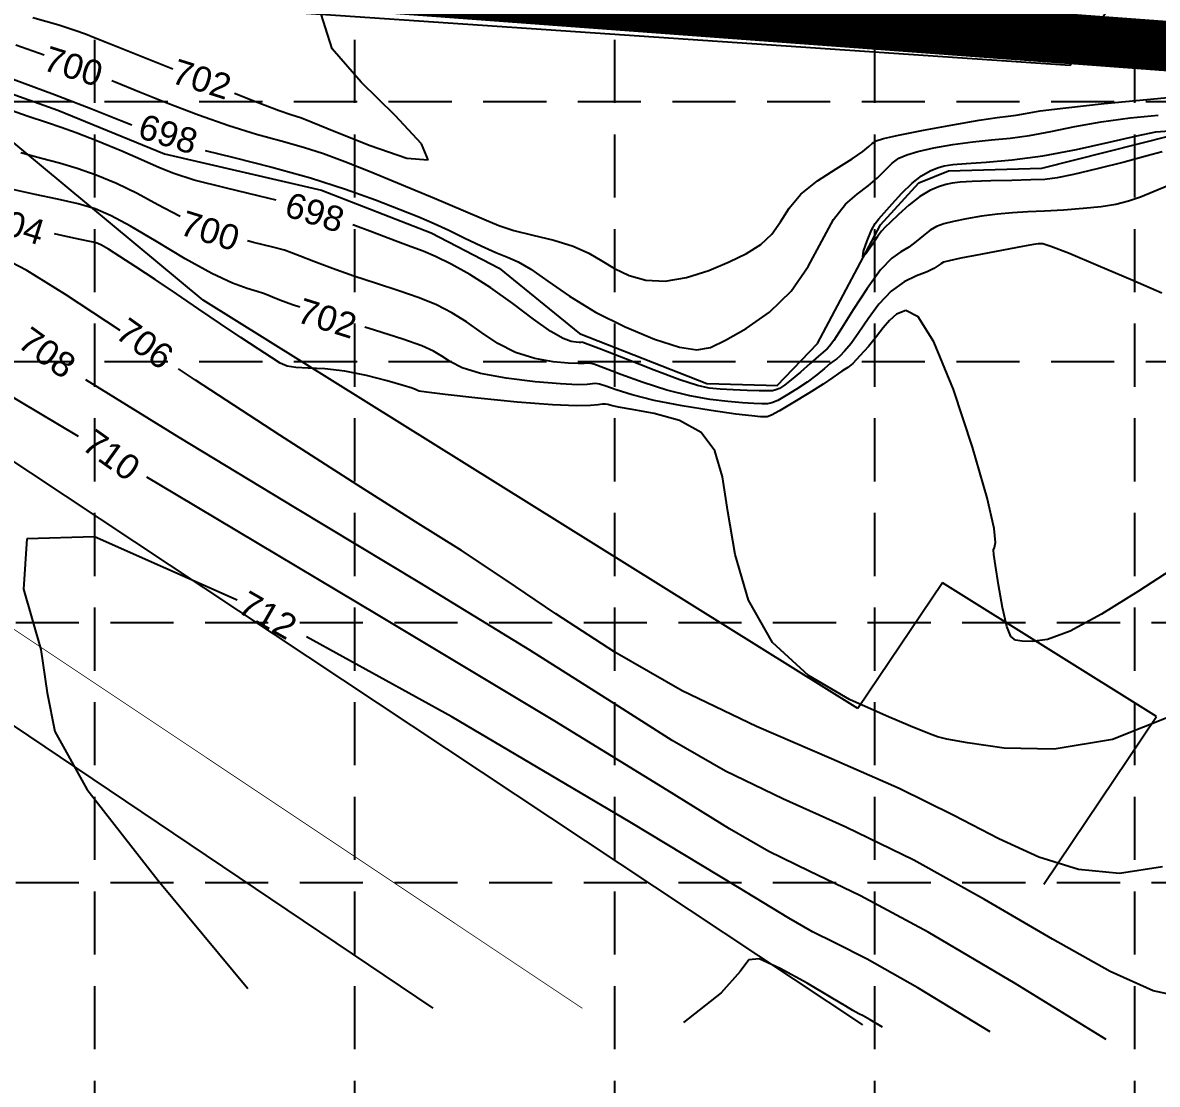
# Model space of a CAD drawing. Extents: x 3769 to 7071, y 3587 to 5652.
# Drawn here: x 5457.2 to 5682, y 3910 to 4120.3 of the extents above; entities that cross this region are included whole.
import ezdxf
from ezdxf.enums import TextEntityAlignment as Align

# ---------------------------------------------------------------- set-up
doc = ezdxf.new("R2010")
doc.units = 0
doc.header["$LTSCALE"] = 100
doc.header["$MEASUREMENT"] = 0
doc.linetypes.add('DASHED2', pattern=[0.375, 0.25, -0.125])
doc.linetypes.add('HIDDEN', pattern=[0.375, 0.25, -0.125])
for name, color, linetype in [('ADJACENT', 3, 'CONTINUOUS'), ('EC', 43, 'CONTINUOUS'), ('GRID', 254, 'HIDDEN'), ('HIGHWAY-RURAL', 6, 'CONTINUOUS'), ('Limits of disturbance', 1, 'CONTINUOUS'), ('P-PAVRD', 6, 'CONTINUOUS'), ('PC', 43, 'CONTINUOUS')]:
    doc.layers.add(name, color=color, linetype=linetype)
doc.styles.get("Standard").update_dxf_attribs({"font": 'ARIAL.TTF'})

msp = doc.modelspace()

# ---------------------------------------------------------------- linework, layer by layer
at = {"layer": 'ADJACENT', "color": 7}
for p, q in [((5781.3, 4284.41), (5664.69, 4111.87)), ((5492.94, 4065.4), (5416.52, 4128.8)), ((5664.69, 4111.87), (5416.52, 4128.8)), ((5622.63, 3984.47), (5492.94, 4065.4)), ((5639.39, 4009.35), (5622.63, 3984.47)), ((5681.81, 3982.88), (5639.39, 4009.35)), ((5659.46, 3949.7), (5681.81, 3982.88))]:
    msp.add_line(p, q, dxfattribs=at)
at = {"layer": 'EC'}
for p, q in [((5518.5, 4115.16, 702), (5515.87, 4123.5, 702)), ((5459.23, 4121.4, 702), (5464.35, 4119.9, 702)), ((5464.35, 4119.9, 702), (5467.55, 4118.87, 702)), ((5467.55, 4118.87, 702), (5469.65, 4118.11, 702)), ((5469.65, 4118.11, 702), (5471.54, 4117.38, 702)), ((5471.54, 4117.38, 702), (5474.36, 4116.25, 702)), ((5474.36, 4116.25, 702), (5479.31, 4114.27, 702)), ((5479.31, 4114.27, 702), (5486.94, 4111.21, 702)), ((5511.33, 4024.15, 708), (5488.17, 4038.17, 708)), ((5523.45, 4028.81, 706), (5508.15, 4038.65, 706)), ((5594.31, 4035.52, 704), (5591.62, 4039.17, 704)), ((5595.8, 4030.36, 704), (5594.31, 4035.52, 704)), ((5648.28, 4026.22, 702), (5645.37, 4036.26, 702)), ((5596.88, 4023.49, 704), (5595.8, 4030.36, 704)), ((5535.04, 4021.49, 706), (5523.45, 4028.81, 706)), ((5649.67, 4020.14, 702), (5648.28, 4026.22, 702)), ((5535.87, 4009.36, 708), (5511.33, 4024.15, 708)), ((5544.12, 4015.75, 706), (5535.04, 4021.49, 706)), ((5649.92, 4017.35, 702), (5649.67, 4020.14, 702)), ((5458, 4018.08, 712), (5457.32, 4008.14, 712)), ((5471.42, 4018.49, 712), (5458, 4018.08, 712)), ((5499.66, 4005.95, 712), (5471.42, 4018.49, 712)), ((5649.69, 4016.39, 702), (5649.92, 4017.35, 702)), ((5552.79, 4010.05, 706), (5544.12, 4015.75, 706)), ((5649.53, 4015.89, 702), (5649.69, 4016.39, 702)), ((5457.32, 4008.14, 712), (5460.79, 3996.15, 712)), ((5542.2, 3982.82, 712), (5513.41, 3998.68, 712)), ((5460.79, 3996.15, 712), (5462.06, 3987.59, 712)), ((5462.06, 3987.59, 712), (5463.56, 3979.89, 712)), ((5463.56, 3979.89, 712), (5469.9, 3968.47, 712)), ((5469.9, 3968.47, 712), (5484, 3950.37, 712))]:
    msp.add_line(p, q, dxfattribs=at)
at = {"layer": 'EC', "color": 5}
for p, q in [((5430.93, 4114.88, 697.06), (5464.16, 4103.02, 697.06)), ((5430.93, 4114.88, 697.06), (5464.16, 4103.02, 697.06)), ((5524.26, 4108.54, 702), (5518.5, 4115.16, 702)), ((5455.32, 4109.15, 698), (5463.47, 4106.13, 698)), ((5530.97, 4101.97, 702), (5524.26, 4108.54, 702)), ((5463.47, 4106.13, 698), (5470.66, 4103.36, 698)), ((5499.14, 4106.37, 702), (5503.32, 4104.73, 702)), ((5503.32, 4104.73, 702), (5507.98, 4102.97, 702)), ((5458.07, 4101.86, 698), (5451.71, 4104.07, 698)), ((5464.16, 4103.02, 697.06), (5485.27, 4094.36, 697.06)), ((5464.16, 4103.02, 697.06), (5485.27, 4094.36, 697.06)), ((5470.66, 4103.36, 698), (5476.63, 4100.98, 698)), ((5507.98, 4102.97, 702), (5510.3, 4102.17, 702)), ((5462.12, 4100.51, 698), (5458.07, 4101.86, 698)), ((5464.84, 4099.61, 698), (5462.12, 4100.51, 698)), ((5476.63, 4100.98, 698), (5478.83, 4100.08, 698)), ((5510.3, 4102.17, 702), (5511.4, 4101.84, 702)), ((5511.4, 4101.84, 702), (5512.4, 4101.5, 702)), ((5512.4, 4101.5, 702), (5514.51, 4100.67, 702)), ((5514.51, 4100.67, 702), (5518.9, 4098.87, 702)), ((5536.21, 4096.35, 702), (5530.97, 4101.97, 702)), ((5665.62, 4099.77, 698), (5670.86, 4100.73, 698)), ((5670.86, 4100.73, 698), (5676.56, 4101.51, 698)), ((5676.56, 4101.51, 698), (5682.12, 4102.04, 698)), ((5467.77, 4098.55, 698), (5464.84, 4099.61, 698)), ((5472.01, 4096.88, 698), (5467.77, 4098.55, 698)), ((5518.9, 4098.87, 702), (5526.02, 4096, 702)), ((5652.8, 4097.49, 698), (5656.65, 4098, 698)), ((5656.65, 4098, 698), (5660.9, 4098.8, 698)), ((5659.08, 4091.5, 697.06), (5684.74, 4098.01, 697.06)), ((5659.08, 4091.5, 697.06), (5684.74, 4098.01, 697.06)), ((5660.9, 4098.8, 698), (5665.62, 4099.77, 698)), ((5672.46, 4096.69, 696), (5677.89, 4097.94, 696)), ((5677.89, 4097.94, 696), (5681.67, 4098.7, 696)), ((5681.67, 4098.7, 696), (5684.37, 4098.94, 696)), ((5476.86, 4094.88, 698), (5472.01, 4096.88, 698)), ((5526.02, 4096, 702), (5533.32, 4093.51, 702)), ((5537.5, 4093.21, 702), (5536.21, 4096.35, 702)), ((5634.55, 4094.84, 698), (5637.71, 4095.53, 698)), ((5637.71, 4095.53, 698), (5641.47, 4096.2, 698)), ((5641.47, 4096.2, 698), (5645.39, 4096.75, 698)), ((5645.39, 4096.75, 698), (5649.13, 4097.13, 698)), ((5649.13, 4097.13, 698), (5652.8, 4097.49, 698)), ((5665.97, 4095.23, 696), (5672.46, 4096.69, 696)), ((5481.19, 4093.01, 698), (5476.86, 4094.88, 698)), ((5485.27, 4094.36, 697.06), (5516.37, 4087.17, 697.06)), ((5485.27, 4094.36, 697.06), (5516.37, 4087.17, 697.06)), ((5493.31, 4095.06, 698), (5499.04, 4093.61, 698)), ((5499.04, 4093.61, 698), (5506.54, 4091.71, 698)), ((5533.32, 4093.51, 702), (5537.5, 4093.21, 702)), ((5629.47, 4092.51, 698), (5630.76, 4093.48, 698)), ((5630.76, 4093.48, 698), (5632.32, 4094.2, 698)), ((5632.32, 4094.2, 698), (5634.55, 4094.84, 698)), ((5653.19, 4093.15, 696), (5659.29, 4093.95, 696)), ((5659.29, 4093.95, 696), (5665.97, 4095.23, 696)), ((5679.98, 4093.94, 696), (5675.39, 4092.72, 696)), ((5682.95, 4094.78, 696), (5679.98, 4093.94, 696)), ((5484.29, 4091.6, 698), (5481.19, 4093.01, 698)), ((5487.15, 4090.44, 698), (5484.29, 4091.6, 698)), ((5506.54, 4091.71, 698), (5514.21, 4089.59, 698)), ((5626.51, 4089.63, 698), (5628.09, 4091.19, 698)), ((5628.09, 4091.19, 698), (5629.47, 4092.51, 698)), ((5634.73, 4088.6, 697.06), (5640.6, 4090.97, 697.06)), ((5634.73, 4088.6, 697.06), (5640.6, 4090.97, 697.06)), ((5635.28, 4090.01, 696), (5636.95, 4090.97, 696)), ((5636.95, 4090.97, 696), (5638.41, 4091.59, 696)), ((5638.41, 4091.59, 696), (5639.76, 4092, 696)), ((5639.76, 4092, 696), (5641.47, 4092.27, 696)), ((5640.6, 4090.97, 697.06), (5659.08, 4091.5, 697.06)), ((5640.6, 4090.97, 697.06), (5659.08, 4091.5, 697.06)), ((5641.47, 4092.27, 696), (5644.09, 4092.48, 696)), ((5644.09, 4092.48, 696), (5648.04, 4092.72, 696)), ((5648.04, 4092.72, 696), (5653.19, 4093.15, 696)), ((5670.08, 4091.38, 696), (5665.37, 4090.25, 696)), ((5675.39, 4092.72, 696), (5670.08, 4091.38, 696)), ((5491.19, 4089.18, 698), (5487.15, 4090.44, 698)), ((5497.29, 4087.6, 698), (5491.19, 4089.18, 698)), ((5514.21, 4089.59, 698), (5521.15, 4087.37, 698)), ((5624.67, 4088.01, 698), (5626.51, 4089.63, 698)), ((5633.41, 4088.55, 696), (5635.28, 4090.01, 696)), ((5642.88, 4088.76, 696), (5641.34, 4088.56, 696)), ((5645.31, 4088.9, 696), (5642.88, 4088.76, 696)), ((5648.97, 4089.01, 696), (5645.31, 4088.9, 696)), ((5653.16, 4089.1, 696), (5648.97, 4089.01, 696)), ((5656.94, 4089.19, 696), (5653.16, 4089.1, 696)), ((5659.68, 4089.3, 696), (5656.94, 4089.19, 696)), ((5662.13, 4089.59, 696), (5659.68, 4089.3, 696)), ((5665.37, 4090.25, 696), (5662.13, 4089.59, 696)), ((5459.66, 4086.33, 702), (5455.51, 4087.25, 702)), ((5504.13, 4085.95, 698), (5497.29, 4087.6, 698)), ((5516.37, 4087.17, 697.06), (5538.11, 4078.72, 697.06)), ((5516.37, 4087.17, 697.06), (5538.11, 4078.72, 697.06)), ((5521.15, 4087.37, 698), (5527.1, 4085.23, 698)), ((5622.53, 4086.4, 698), (5624.67, 4088.01, 698)), ((5627.16, 4080.3, 697.06), (5634.73, 4088.6, 697.06)), ((5627.16, 4080.3, 697.06), (5634.73, 4088.6, 697.06)), ((5629.42, 4084.43, 696), (5631.38, 4086.56, 696)), ((5631.38, 4086.56, 696), (5633.41, 4088.55, 696)), ((5636.88, 4087.1, 696), (5634.9, 4085.91, 696)), ((5638.62, 4087.83, 696), (5636.88, 4087.1, 696)), ((5640.08, 4088.27, 696), (5638.62, 4087.83, 696)), ((5641.34, 4088.56, 696), (5640.08, 4088.27, 696)), ((5681.33, 4086.91, 698), (5678.67, 4085.81, 698)), ((5684.06, 4088, 698), (5681.33, 4086.91, 698)), ((5464.11, 4085.38, 702), (5459.66, 4086.33, 702)), ((5468.21, 4084.43, 702), (5464.11, 4085.38, 702)), ((5471.54, 4083.45, 702), (5468.21, 4084.43, 702)), ((5507.42, 4085.18, 698), (5504.13, 4085.95, 698)), ((5527.1, 4085.23, 698), (5531.94, 4083.35, 698)), ((5617.84, 4081.37, 698), (5620.21, 4084.37, 698)), ((5620.21, 4084.37, 698), (5622.53, 4086.4, 698)), ((5627.83, 4082.65, 696), (5629.42, 4084.43, 696)), ((5632.75, 4084.19, 696), (5630.7, 4082.32, 696)), ((5634.9, 4085.91, 696), (5632.75, 4084.19, 696)), ((5673.75, 4084.35, 698), (5670.85, 4083.89, 698)), ((5676.23, 4084.97, 698), (5673.75, 4084.35, 698)), ((5678.67, 4085.81, 698), (5676.23, 4084.97, 698)), ((5474.7, 4082.1, 702), (5471.54, 4083.45, 702)), ((5478.56, 4080.01, 702), (5474.7, 4082.1, 702)), ((5531.94, 4083.35, 698), (5535.65, 4081.86, 698)), ((5626.77, 4081.51, 696), (5627.83, 4082.65, 696)), ((5630.7, 4082.32, 696), (5629.07, 4080.76, 696)), ((5647.16, 4082.01, 698), (5644.15, 4081.49, 698)), ((5650.28, 4082.44, 698), (5647.16, 4082.01, 698)), ((5653.27, 4082.7, 698), (5650.28, 4082.44, 698)), ((5656.3, 4082.85, 698), (5653.27, 4082.7, 698)), ((5659.64, 4083, 698), (5656.3, 4082.85, 698)), ((5663.41, 4083.22, 698), (5659.64, 4083, 698)), ((5667.3, 4083.52, 698), (5663.41, 4083.22, 698)), ((5670.85, 4083.89, 698), (5667.3, 4083.52, 698)), ((5483.67, 4076.97, 702), (5478.56, 4080.01, 702)), ((5526.51, 4078.82, 698), (5522.62, 4080.32, 698)), ((5535.65, 4081.86, 698), (5538.69, 4080.58, 698)), ((5538.69, 4080.58, 698), (5541.6, 4079.24, 698)), ((5614.68, 4056.81, 697.06), (5627.16, 4080.3, 697.06)), ((5614.68, 4056.81, 697.06), (5627.16, 4080.3, 697.06)), ((5615.49, 4077.06, 698), (5617.84, 4081.37, 698)), ((5625.36, 4079.25, 696), (5626.05, 4080.58, 696)), ((5626.05, 4080.58, 696), (5626.77, 4081.51, 696)), ((5628.04, 4079.81, 696), (5627.34, 4079.07, 696)), ((5629.07, 4080.76, 696), (5628.04, 4079.81, 696)), ((5638.24, 4079.99, 698), (5636.97, 4079.25, 698)), ((5639.67, 4080.51, 698), (5638.24, 4079.99, 698)), ((5641.58, 4080.97, 698), (5639.67, 4080.51, 698)), ((5644.15, 4081.49, 698), (5641.58, 4080.97, 698)), ((5465.21, 4078.13, 704), (5463.51, 4078.51, 704)), ((5468.57, 4077.4, 704), (5465.21, 4078.13, 704)), ((5530.98, 4077.13, 698), (5526.51, 4078.82, 698)), ((5538.11, 4078.72, 697.06), (5551.6, 4071.74, 697.06)), ((5538.11, 4078.72, 697.06), (5551.6, 4071.74, 697.06)), ((5541.6, 4079.24, 698), (5544.79, 4077.69, 698)), ((5544.79, 4077.69, 698), (5548.02, 4076.11, 698)), ((5624.51, 4077.16, 696), (5625.36, 4079.25, 696)), ((5626.55, 4077.99, 696), (5625.42, 4076.26, 696)), ((5627.34, 4079.07, 696), (5626.55, 4077.99, 696)), ((5635.64, 4078.2, 698), (5634.2, 4077, 698)), ((5636.97, 4079.25, 698), (5635.64, 4078.2, 698)), ((5470.48, 4077.01, 704), (5468.57, 4077.4, 704)), ((5471.47, 4076.8, 704), (5470.48, 4077.01, 704)), ((5472.09, 4076.63, 704), (5471.47, 4076.8, 704)), ((5472.82, 4076.27, 704), (5472.09, 4076.63, 704)), ((5474.16, 4075.46, 704), (5472.82, 4076.27, 704)), ((5476.46, 4074.01, 704), (5474.16, 4075.46, 704)), ((5489.35, 4073.58, 702), (5483.67, 4076.97, 702)), ((5534.17, 4075.96, 698), (5530.98, 4077.13, 698)), ((5536.56, 4075.06, 698), (5534.17, 4075.96, 698)), ((5548.02, 4076.11, 698), (5550.9, 4074.8, 698)), ((5612.83, 4072.04, 698), (5615.49, 4077.06, 698)), ((5623.79, 4075.06, 696), (5624.51, 4077.16, 696)), ((5625.42, 4076.26, 696), (5624.29, 4074.6, 696)), ((5632.71, 4075.89, 698), (5631.14, 4074.95, 698)), ((5634.2, 4077, 698), (5632.71, 4075.89, 698)), ((5458.04, 4071.27, 706), (5451.79, 4074.48, 706)), ((5479.63, 4071.98, 704), (5476.46, 4074.01, 704)), ((5494.64, 4070.63, 702), (5489.35, 4073.58, 702)), ((5538.97, 4074.03, 698), (5536.56, 4075.06, 698)), ((5542.05, 4072.53, 698), (5538.97, 4074.03, 698)), ((5550.9, 4074.8, 698), (5553.21, 4073.89, 698)), ((5553.21, 4073.89, 698), (5555.34, 4072.98, 698)), ((5555.34, 4072.98, 698), (5557.85, 4071.54, 698)), ((5623.63, 4073.98, 696), (5623.79, 4075.06, 696)), ((5624.29, 4074.6, 696), (5623.63, 4073.98, 696)), ((5629.36, 4073.68, 698), (5627.16, 4071.38, 698)), ((5631.14, 4074.95, 698), (5629.36, 4073.68, 698)), ((5465.68, 4066.48, 706), (5458.04, 4071.27, 706)), ((5483.44, 4069.47, 704), (5479.63, 4071.98, 704)), ((5545.77, 4070.47, 698), (5542.05, 4072.53, 698)), ((5551.6, 4071.74, 697.06), (5567.47, 4058.8, 697.06)), ((5551.6, 4071.74, 697.06), (5567.47, 4058.8, 697.06)), ((5557.85, 4071.54, 698), (5561.22, 4069.17, 698)), ((5609.44, 4067.13, 698), (5612.83, 4072.04, 698)), ((5627.16, 4071.38, 698), (5624.49, 4067.71, 698)), ((5487.67, 4066.61, 704), (5483.44, 4069.47, 704)), ((5498.75, 4068.72, 702), (5494.64, 4070.63, 702)), ((5501.69, 4067.66, 702), (5498.75, 4068.72, 702)), ((5549.92, 4067.84, 698), (5545.77, 4070.47, 698)), ((5561.22, 4069.17, 698), (5565.5, 4066.18, 698)), ((5476.5, 4059.34, 706), (5465.68, 4066.48, 706)), ((5492.06, 4063.61, 704), (5487.67, 4066.61, 704)), ((5503.65, 4067.1, 702), (5501.69, 4067.66, 702)), ((5504.87, 4066.72, 702), (5503.65, 4067.1, 702)), ((5505.73, 4066.36, 702), (5504.87, 4066.72, 702)), ((5506.67, 4065.94, 702), (5505.73, 4066.36, 702)), ((5554.26, 4064.73, 698), (5549.92, 4067.84, 698)), ((5605.13, 4063, 698), (5609.44, 4067.13, 698)), ((5624.49, 4067.71, 698), (5621.73, 4063.46, 698)), ((5508.13, 4065.35, 702), (5506.67, 4065.94, 702)), ((5510.62, 4064.47, 702), (5508.13, 4065.35, 702)), ((5512.09, 4063.99, 702), (5510.62, 4064.47, 702)), ((5558.38, 4061.64, 698), (5554.26, 4064.73, 698)), ((5565.5, 4066.18, 698), (5570.66, 4063, 698)), ((5496.38, 4060.67, 704), (5492.06, 4063.61, 704)), ((5570.66, 4063, 698), (5576.53, 4060.06, 698)), ((5600.51, 4059.78, 698), (5605.13, 4063, 698)), ((5621.73, 4063.46, 698), (5619.39, 4059.74, 698)), ((5630.29, 4062.61, 702), (5628.88, 4061.38, 702)), ((5632.13, 4063.31, 702), (5630.29, 4062.61, 702)), ((5634.56, 4062.05, 702), (5632.13, 4063.31, 702)), ((5637.72, 4057.12, 702), (5634.56, 4062.05, 702)), ((5500.39, 4057.99, 704), (5496.38, 4060.67, 704)), ((5526.87, 4059.42, 702), (5524.94, 4060.01, 702)), ((5561.83, 4059.17, 698), (5558.38, 4061.64, 698)), ((5576.53, 4060.06, 698), (5582.37, 4057.67, 698)), ((5596.43, 4057.46, 698), (5600.51, 4059.78, 698)), ((5619.39, 4059.74, 698), (5617.86, 4057.41, 698)), ((5627.66, 4059.9, 702), (5626.33, 4058.15, 702)), ((5628.88, 4061.38, 702), (5627.66, 4059.9, 702)), ((5503.84, 4055.72, 704), (5500.39, 4057.99, 704)), ((5532.51, 4057.64, 702), (5526.87, 4059.42, 702)), ((5536.29, 4056.31, 702), (5532.51, 4057.64, 702)), ((5564.27, 4057.75, 698), (5561.83, 4059.17, 698)), ((5565.84, 4057.17, 698), (5564.27, 4057.75, 698)), ((5567.47, 4058.8, 697.06), (5592.7, 4048.84, 697.06)), ((5567.47, 4058.8, 697.06), (5592.7, 4048.84, 697.06)), ((5582.37, 4057.67, 698), (5587.29, 4056.09, 698)), ((5593.42, 4056.03, 698), (5596.43, 4057.46, 698)), ((5617.86, 4057.41, 698), (5617, 4056.23, 698)), ((5626.33, 4058.15, 702), (5624.73, 4056.2, 702)), ((5506.48, 4053.99, 704), (5503.84, 4055.72, 704)), ((5538.6, 4055.28, 702), (5536.29, 4056.31, 702)), ((5540.24, 4054.29, 702), (5538.6, 4055.28, 702)), ((5566.81, 4057.03, 698), (5565.84, 4057.17, 698)), ((5567.4, 4057, 698), (5566.81, 4057.03, 698)), ((5567.75, 4057.01, 698), (5567.4, 4057, 698)), ((5567.94, 4057.03, 698), (5567.75, 4057.01, 698)), ((5568.18, 4056.99, 698), (5567.94, 4057.03, 698)), ((5569.21, 4056.62, 698), (5568.18, 4056.99, 698)), ((5571.85, 4055.59, 698), (5569.21, 4056.62, 698)), ((5576.58, 4053.73, 698), (5571.85, 4055.59, 698)), ((5587.29, 4056.09, 698), (5590.72, 4055.55, 698)), ((5590.72, 4055.55, 698), (5593.42, 4056.03, 698)), ((5606.63, 4048.46, 697.06), (5614.68, 4056.81, 697.06)), ((5606.63, 4048.46, 697.06), (5614.68, 4056.81, 697.06)), ((5615.78, 4055.1, 698), (5614.83, 4054.29, 698)), ((5616.25, 4055.47, 698), (5615.78, 4055.1, 698)), ((5616.56, 4055.74, 698), (5616.25, 4055.47, 698)), ((5617, 4056.23, 698), (5616.56, 4055.74, 698)), ((5624.73, 4056.2, 702), (5623.05, 4054.32, 702)), ((5641.56, 4047.69, 702), (5637.72, 4057.12, 702)), ((5508.23, 4052.88, 704), (5506.48, 4053.99, 704)), ((5509.6, 4052.28, 704), (5508.23, 4052.88, 704)), ((5541.92, 4053.16, 702), (5540.24, 4054.29, 702)), ((5544.27, 4051.96, 702), (5541.92, 4053.16, 702)), ((5582.27, 4051.53, 698), (5576.58, 4053.73, 698)), ((5613.21, 4052.86, 698), (5611.26, 4051.14, 698)), ((5614.83, 4054.29, 698), (5613.21, 4052.86, 698)), ((5621.62, 4052.85, 702), (5620.65, 4052.02, 702)), ((5623.05, 4054.32, 702), (5621.62, 4052.85, 702)), ((5491.44, 4049.52, 706), (5488.04, 4051.75, 706)), ((5511.27, 4052.03, 704), (5509.6, 4052.28, 704)), ((5513.77, 4051.93, 704), (5511.27, 4052.03, 704)), ((5517.06, 4051.78, 704), (5513.77, 4051.93, 704)), ((5520.98, 4051.34, 704), (5517.06, 4051.78, 704)), ((5525.28, 4050.47, 704), (5520.98, 4051.34, 704)), ((5547.87, 4050.83, 702), (5544.27, 4051.96, 702)), ((5553, 4049.89, 702), (5547.87, 4050.83, 702)), ((5587.4, 4049.61, 698), (5582.27, 4051.53, 698)), ((5611.26, 4051.14, 698), (5609.43, 4049.58, 698)), ((5618.83, 4050.84, 702), (5617.71, 4050.03, 702)), ((5619.49, 4051.31, 702), (5618.83, 4050.84, 702)), ((5620.02, 4051.61, 702), (5619.49, 4051.31, 702)), ((5620.65, 4052.02, 702), (5620.02, 4051.61, 702)), ((5488.17, 4038.17, 708), (5469.67, 4049.62, 708)), ((5508.15, 4038.65, 706), (5491.44, 4049.52, 706)), ((5529.37, 4049.4, 704), (5525.28, 4050.47, 704)), ((5532.56, 4048.47, 704), (5529.37, 4049.4, 704)), ((5534.38, 4047.91, 704), (5532.56, 4048.47, 704)), ((5558.7, 4049.19, 702), (5553, 4049.89, 702)), ((5563.72, 4048.77, 702), (5558.7, 4049.19, 702)), ((5567.09, 4048.63, 702), (5563.72, 4048.77, 702)), ((5569.04, 4048.68, 702), (5567.09, 4048.63, 702)), ((5570.1, 4048.79, 702), (5569.04, 4048.68, 702)), ((5570.76, 4048.85, 702), (5570.1, 4048.79, 702)), ((5571.48, 4048.74, 702), (5570.76, 4048.85, 702)), ((5572.69, 4048.34, 702), (5571.48, 4048.74, 702)), ((5574.76, 4047.59, 702), (5572.69, 4048.34, 702)), ((5590.87, 4048.46, 698), (5587.4, 4049.61, 698)), ((5593.21, 4047.93, 698), (5590.87, 4048.46, 698)), ((5592.7, 4048.84, 697.06), (5604.51, 4048.52, 697.06)), ((5592.7, 4048.84, 697.06), (5604.51, 4048.52, 697.06)), ((5604.51, 4048.52, 697.06), (5606.63, 4048.46, 697.06)), ((5604.51, 4048.52, 697.06), (5606.63, 4048.46, 697.06)), ((5608.09, 4048.51, 698), (5607.14, 4047.9, 698)), ((5609.43, 4049.58, 698), (5608.09, 4048.51, 698)), ((5615.8, 4048.75, 702), (5612.95, 4046.96, 702)), ((5617.71, 4050.03, 702), (5615.8, 4048.75, 702)), ((5535.15, 4047.64, 704), (5534.38, 4047.91, 704)), ((5535.4, 4047.51, 704), (5535.15, 4047.64, 704)), ((5535.75, 4047.37, 704), (5535.4, 4047.51, 704)), ((5537.22, 4047.12, 704), (5535.75, 4047.37, 704)), ((5540.9, 4046.66, 704), (5537.22, 4047.12, 704)), ((5547.36, 4045.96, 704), (5540.9, 4046.66, 704)), ((5577.9, 4046.59, 702), (5574.76, 4047.59, 702)), ((5582.27, 4045.49, 702), (5577.9, 4046.59, 702)), ((5595.35, 4047.73, 698), (5593.21, 4047.93, 698)), ((5597.95, 4047.61, 698), (5595.35, 4047.73, 698)), ((5600.73, 4047.51, 698), (5597.95, 4047.61, 698)), ((5603.12, 4047.44, 698), (5600.73, 4047.51, 698)), ((5604.72, 4047.41, 698), (5603.12, 4047.44, 698)), ((5605.72, 4047.44, 698), (5604.72, 4047.41, 698)), ((5606.42, 4047.58, 698), (5605.72, 4047.44, 698)), ((5607.14, 4047.9, 698), (5606.42, 4047.58, 698)), ((5612.95, 4046.96, 702), (5609.78, 4045.03, 702)), ((5645.37, 4036.26, 702), (5641.56, 4047.69, 702)), ((5555.13, 4045.2, 704), (5547.36, 4045.96, 704)), ((5562.17, 4044.64, 704), (5555.13, 4045.2, 704)), ((5566.93, 4044.44, 704), (5562.17, 4044.64, 704)), ((5569.69, 4044.51, 704), (5566.93, 4044.44, 704)), ((5571.18, 4044.67, 704), (5569.69, 4044.51, 704)), ((5572.06, 4044.78, 704), (5571.18, 4044.67, 704)), ((5572.62, 4044.79, 704), (5572.06, 4044.78, 704)), ((5573.1, 4044.72, 704), (5572.62, 4044.79, 704)), ((5573.78, 4044.53, 704), (5573.1, 4044.72, 704)), ((5575.2, 4044.2, 704), (5573.78, 4044.53, 704)), ((5577.94, 4043.69, 704), (5575.2, 4044.2, 704)), ((5587.81, 4044.43, 702), (5582.27, 4045.49, 702)), ((5593.59, 4043.5, 702), (5587.81, 4044.43, 702)), ((5609.78, 4045.03, 702), (5607.1, 4043.46, 702)), ((5582.31, 4042.9, 704), (5577.94, 4043.69, 704)), ((5587.3, 4041.51, 704), (5582.31, 4042.9, 704)), ((5591.62, 4039.17, 704), (5587.3, 4041.51, 704)), ((5598.48, 4042.82, 702), (5593.59, 4043.5, 702)), ((5601.63, 4042.43, 702), (5598.48, 4042.82, 702)), ((5603.33, 4042.28, 702), (5601.63, 4042.43, 702)), ((5604.16, 4042.24, 702), (5603.33, 4042.28, 702)), ((5604.71, 4042.27, 702), (5604.16, 4042.24, 702)), ((5605.52, 4042.59, 702), (5604.71, 4042.27, 702)), ((5607.1, 4043.46, 702), (5605.52, 4042.59, 702))]:
    msp.add_line(p, q, dxfattribs=at)
at = {"layer": 'EC', "color": 44}
for p, q in [((5598.33, 4014.99, 704), (5596.88, 4023.49, 704)), ((5600.99, 4005.91, 704), (5598.33, 4014.99, 704)), ((5649.59, 4014.96, 702), (5649.53, 4015.89, 702)), ((5649.9, 4012.8, 702), (5649.59, 4014.96, 702)), ((5650.51, 4008.98, 702), (5649.9, 4012.8, 702)), ((5685.98, 4012.72, 702), (5678.27, 4007.72, 702)), ((5562.79, 4003.22, 706), (5552.79, 4010.05, 706)), ((5557.69, 3996.01, 708), (5535.87, 4009.36, 708)), ((5651.29, 4004.51, 702), (5650.51, 4008.98, 702)), ((5605.71, 3997.58, 704), (5600.99, 4005.91, 704)), ((5678.27, 4007.72, 702), (5670.93, 4003.16, 702)), ((5652.13, 4000.75, 702), (5651.29, 4004.51, 702)), ((5574.47, 3995.63, 706), (5562.79, 4003.22, 706)), ((5670.93, 4003.16, 702), (5664.73, 3999.81, 702)), ((5652.93, 3998.71, 702), (5652.13, 4000.75, 702)), ((5664.73, 3999.81, 702), (5660.23, 3998.16, 702)), ((5612.86, 3991.03, 704), (5605.71, 3997.58, 704)), ((5653.89, 3997.99, 702), (5652.93, 3998.71, 702)), ((5655.22, 3997.84, 702), (5653.89, 3997.99, 702)), ((5657.2, 3997.74, 702), (5655.22, 3997.84, 702)), ((5660.23, 3998.16, 702), (5657.2, 3997.74, 702)), ((5573.83, 3985.77, 708), (5557.69, 3996.01, 708)), ((5587.82, 3987.99, 706), (5574.47, 3995.63, 706)), ((5621, 3986.27, 704), (5612.86, 3991.03, 704)), ((5602.57, 3980.93, 706), (5587.82, 3987.99, 706)), ((5585.84, 3978.13, 708), (5573.83, 3985.77, 708)), ((5628.23, 3983.02, 704), (5621, 3986.27, 704)), ((5685.38, 3983.22, 704), (5673.12, 3978.35, 704)), ((5577.54, 3961.98, 712), (5542.2, 3982.82, 712)), ((5617.43, 3974.5, 706), (5602.57, 3980.93, 706)), ((5633.08, 3981, 704), (5628.23, 3983.02, 704)), ((5635.87, 3979.86, 704), (5633.08, 3981, 704)), ((5637.35, 3979.27, 704), (5635.87, 3979.86, 704)), ((5638.39, 3978.88, 704), (5637.35, 3979.27, 704)), ((5640.26, 3978.43, 704), (5638.39, 3978.88, 704)), ((5596.43, 3972.07, 708), (5585.84, 3978.13, 708)), ((5644.34, 3977.68, 704), (5640.26, 3978.43, 704)), ((5651.62, 3976.65, 704), (5644.34, 3977.68, 704)), ((5661.54, 3976.43, 704), (5651.62, 3976.65, 704)), ((5673.12, 3978.35, 704), (5661.54, 3976.43, 704)), ((5630.84, 3968.62, 706), (5617.43, 3974.5, 706)), ((5607.8, 3966.6, 708), (5596.43, 3972.07, 708)), ((5641.68, 3963.28, 706), (5630.84, 3968.62, 706)), ((5620.28, 3960.95, 708), (5607.8, 3966.6, 708)), ((5650.55, 3958.67, 706), (5641.68, 3963.28, 706)), ((5598.87, 3949.09, 712), (5577.54, 3961.98, 712)), ((5633.72, 3954.41, 708), (5620.28, 3960.95, 708)), ((5658.49, 3955.01, 706), (5650.55, 3958.67, 706)), ((5647.76, 3946.63, 708), (5633.72, 3954.41, 708)), ((5666.38, 3952.59, 706), (5658.49, 3955.01, 706)), ((5674.5, 3951.81, 706), (5666.38, 3952.59, 706)), ((5683.01, 3953.1, 706), (5674.5, 3951.81, 706)), ((5484, 3950.37, 712), (5501.8, 3929.02, 712)), ((5608.95, 3942.92, 712), (5598.87, 3949.09, 712)), ((5661.2, 3938.77, 708), (5647.76, 3946.63, 708)), ((5613.64, 3940.22, 712), (5608.95, 3942.92, 712)), ((5618.08, 3938.05, 712), (5613.64, 3940.22, 712)), ((5672.64, 3932.34, 708), (5661.2, 3938.77, 708)), ((5624.51, 3934.79, 712), (5618.08, 3938.05, 712)), ((5601.02, 3934.67, 714), (5599.35, 3932.37, 714)), ((5603.06, 3934.86, 714), (5601.02, 3934.67, 714)), ((5607.26, 3932.99, 714), (5603.06, 3934.86, 714)), ((5634.5, 3929.16, 712), (5624.51, 3934.79, 712)), ((5599.35, 3932.37, 714), (5595.54, 3928.15, 714)), ((5612.61, 3930.05, 714), (5607.26, 3932.99, 714)), ((5681.13, 3928.52, 708), (5672.64, 3932.34, 708)), ((5617.38, 3927.23, 714), (5612.61, 3930.05, 714)), ((5648.83, 3920.43, 712), (5634.5, 3929.16, 712)), ((5595.54, 3928.15, 714), (5588.13, 3922.26, 714)), ((5620.26, 3925.5, 714), (5617.38, 3927.23, 714)), ((5687.47, 3927.18, 708), (5681.13, 3928.52, 708)), ((5621.62, 3924.66, 714), (5620.26, 3925.5, 714)), ((5622.25, 3924.3, 714), (5621.62, 3924.66, 714)), ((5622.85, 3924, 714), (5622.25, 3924.3, 714)), ((5623.72, 3923.56, 714), (5622.85, 3924, 714)), ((5625.07, 3922.81, 714), (5623.72, 3923.56, 714)), ((5627.55, 3921.32, 714), (5625.07, 3922.81, 714))]:
    msp.add_line(p, q, dxfattribs=at)
at = {"layer": 'GRID', "color": 252, "linetype": 'HIDDEN', "ltscale": 0.5}
for p, q in [((5471.43, 5598.22), (5471.43, 3795.49)), ((5522.93, 5598.22), (5522.93, 3795.49)), ((5574.43, 5598.22), (5574.43, 3795.49)), ((5625.93, 5598.22), (5625.93, 3795.49)), ((5677.43, 5598.22), (5677.43, 3795.49)), ((3823.43, 4104.72), (7016.43, 4104.72)), ((3823.43, 4053.22), (7016.43, 4053.22)), ((3824.58, 4001.49), (7017.58, 4001.49)), ((3824.58, 3949.99), (7017.58, 3949.99))]:
    msp.add_line(p, q, dxfattribs=at)
at = {"layer": 'HIGHWAY-RURAL', "color": 7, "const_width": 0.151}
msp.add_lwpolyline([(5568.06, 3925.08), (4556.02, 4599.92)], dxfattribs=at)
at = {"layer": 'Limits of disturbance', "color": 1, "linetype": 'DASHED2', "const_width": 10}
msp.add_lwpolyline([(5618.51, 4435.14), (5639.42, 4370.28), (5543.76, 4242.01), (5493.66, 4190.76), (5493.89, 4166.98), (5498.89, 4129.44), (5689.11, 4115.32), (5721.21, 4113.21), (5841.48, 4305.62), (5824.79, 4356.85), (5685.29, 4422.38)], dxfattribs=at)
at = {"layer": 'P-PAVRD', "color": 7}
for p, q in [((5623.6, 3921.81, 717.59), (5393.68, 4074.38, 717.59)), ((5623.6, 3921.81, 717.59), (5393.68, 4074.38, 717.59)), ((5538.54, 3925.08, 718.33), (5407.4, 4013.43, 718.33)), ((5538.54, 3925.08, 718.33), (5407.4, 4013.43, 718.33))]:
    msp.add_line(p, q, dxfattribs=at)
at = {"layer": 'PC', "color": 43}
for p, q in [((5455.8, 4115.97, 700), (5461.43, 4114.01, 700)), ((5474.86, 4108.87, 700), (5475.5, 4108.61, 700)), ((5475.5, 4108.61, 700), (5480.31, 4106.67, 700)), ((5480.31, 4106.67, 700), (5485.94, 4104.42, 700)), ((5671.44, 4104.32, 700), (5679.88, 4105.13, 700)), ((5679.88, 4105.13, 700), (5686.92, 4105.77, 700)), ((5485.94, 4104.42, 700), (5492.02, 4102.08, 700)), ((5654.02, 4102.05, 700), (5655.83, 4102.37, 700)), ((5655.83, 4102.37, 700), (5658.78, 4102.86, 700)), ((5658.78, 4102.86, 700), (5663.84, 4103.51, 700)), ((5663.84, 4103.51, 700), (5671.44, 4104.32, 700)), ((5492.02, 4102.08, 700), (5498.02, 4099.97, 700)), ((5498.02, 4099.97, 700), (5503.51, 4098.29, 700)), ((5635.65, 4099.06, 700), (5641.47, 4100.12, 700)), ((5641.47, 4100.12, 700), (5646.7, 4101.02, 700)), ((5646.7, 4101.02, 700), (5650.21, 4101.55, 700)), ((5650.21, 4101.55, 700), (5652.41, 4101.83, 700)), ((5652.41, 4101.83, 700), (5654.02, 4102.05, 700)), ((5503.51, 4098.29, 700), (5508.42, 4096.94, 700)), ((5627.7, 4097.43, 700), (5630.69, 4098.09, 700)), ((5630.69, 4098.09, 700), (5635.65, 4099.06, 700)), ((5508.42, 4096.94, 700), (5512.8, 4095.71, 700)), ((5512.8, 4095.71, 700), (5516.8, 4094.43, 700)), ((5623.61, 4094.82, 700), (5624.8, 4095.81, 700)), ((5624.8, 4095.81, 700), (5625.52, 4096.48, 700)), ((5625.52, 4096.48, 700), (5626.24, 4096.96, 700)), ((5626.24, 4096.96, 700), (5627.7, 4097.43, 700)), ((5460.89, 4093.42, 700), (5456.79, 4094.56, 700)), ((5464.48, 4092.49, 700), (5460.89, 4093.42, 700)), ((5516.8, 4094.43, 700), (5520.98, 4092.88, 700)), ((5618.33, 4091.4, 700), (5621.52, 4093.37, 700)), ((5621.52, 4093.37, 700), (5623.61, 4094.82, 700)), ((5467.99, 4091.49, 700), (5464.48, 4092.49, 700)), ((5471.77, 4090.16, 700), (5467.99, 4091.49, 700)), ((5520.98, 4092.88, 700), (5526.01, 4090.87, 700)), ((5614.67, 4089.01, 700), (5618.33, 4091.4, 700)), ((5475.78, 4088.49, 700), (5471.77, 4090.16, 700)), ((5526.01, 4090.87, 700), (5532.24, 4088.31, 700)), ((5611.37, 4086.36, 700), (5614.67, 4089.01, 700)), ((5479.88, 4086.51, 700), (5475.78, 4088.49, 700)), ((5483.98, 4084.28, 700), (5479.88, 4086.51, 700)), ((5532.24, 4088.31, 700), (5538.8, 4085.59, 700)), ((5488.25, 4082.01, 700), (5483.98, 4084.28, 700)), ((5538.8, 4085.59, 700), (5544.5, 4083.17, 700)), ((5609.02, 4083.59, 700), (5611.37, 4086.36, 700)), ((5488.38, 4081.95, 700), (5488.25, 4082.01, 700)), ((5544.5, 4083.17, 700), (5548.52, 4081.41, 700)), ((5607.29, 4080.9, 700), (5609.02, 4083.59, 700)), ((5548.52, 4081.41, 700), (5551.52, 4080.18, 700)), ((5551.52, 4080.18, 700), (5554.52, 4079.21, 700)), ((5605.57, 4078.47, 700), (5607.29, 4080.9, 700)), ((5554.52, 4079.21, 700), (5558.28, 4078.28, 700)), ((5558.28, 4078.28, 700), (5562.41, 4077.26, 700)), ((5603.39, 4076.43, 700), (5605.57, 4078.47, 700)), ((5502.91, 4076.81, 700), (5501.74, 4077.13, 700)), ((5506.75, 4075.86, 700), (5502.91, 4076.81, 700)), ((5509.03, 4075.26, 700), (5506.75, 4075.86, 700)), ((5510.47, 4074.77, 700), (5509.03, 4075.26, 700)), ((5562.41, 4077.26, 700), (5566.25, 4076.08, 700)), ((5566.25, 4076.08, 700), (5569.33, 4074.68, 700)), ((5600.61, 4074.65, 700), (5603.39, 4076.43, 700)), ((5651.44, 4075.27, 700), (5646.96, 4074.42, 700)), ((5655.25, 4075.98, 700), (5651.44, 4075.27, 700)), ((5657.44, 4076.38, 700), (5655.25, 4075.98, 700)), ((5658.38, 4076.53, 700), (5657.44, 4076.38, 700)), ((5658.76, 4076.56, 700), (5658.38, 4076.53, 700)), ((5659.29, 4076.51, 700), (5658.76, 4076.56, 700)), ((5660.85, 4076.03, 700), (5659.29, 4076.51, 700)), ((5664.37, 4074.66, 700), (5660.85, 4076.03, 700)), ((5512.16, 4074.1, 700), (5510.47, 4074.77, 700)), ((5514.89, 4073.02, 700), (5512.16, 4074.1, 700)), ((5518.56, 4071.65, 700), (5514.89, 4073.02, 700)), ((5569.33, 4074.68, 700), (5571.92, 4073.15, 700)), ((5571.92, 4073.15, 700), (5574.46, 4071.62, 700)), ((5593.09, 4071.27, 700), (5597.16, 4072.96, 700)), ((5597.16, 4072.96, 700), (5600.61, 4074.65, 700)), ((5640.72, 4073.19, 700), (5639.59, 4072.88, 700)), ((5643.07, 4073.67, 700), (5640.72, 4073.19, 700)), ((5646.96, 4074.42, 700), (5643.07, 4073.67, 700)), ((5670.28, 4072.18, 700), (5664.37, 4074.66, 700)), ((5522.82, 4070.15, 700), (5518.56, 4071.65, 700)), ((5574.46, 4071.62, 700), (5577.34, 4070.25, 700)), ((5588.72, 4069.86, 700), (5593.09, 4071.27, 700)), ((5636.35, 4071.02, 700), (5634.29, 4070.19, 700)), ((5637.71, 4071.68, 700), (5636.35, 4071.02, 700)), ((5638.52, 4072.21, 700), (5637.71, 4071.68, 700)), ((5639.05, 4072.6, 700), (5638.52, 4072.21, 700)), ((5639.59, 4072.88, 700), (5639.05, 4072.6, 700)), ((5677.1, 4069.26, 700), (5670.28, 4072.18, 700)), ((5527.31, 4068.67, 700), (5522.82, 4070.15, 700)), ((5531.72, 4067.24, 700), (5527.31, 4068.67, 700)), ((5577.34, 4070.25, 700), (5580.66, 4069.31, 700)), ((5580.66, 4069.31, 700), (5584.46, 4069.12, 700)), ((5584.46, 4069.12, 700), (5588.72, 4069.86, 700)), ((5631.8, 4068.98, 700), (5629.22, 4067.15, 700)), ((5634.29, 4070.19, 700), (5631.8, 4068.98, 700)), ((5682.87, 4066.77, 700), (5677.1, 4069.26, 700)), ((5535.74, 4065.83, 700), (5531.72, 4067.24, 700)), ((5629.22, 4067.15, 700), (5626.83, 4064.59, 700)), ((5539.17, 4064.42, 700), (5535.74, 4065.83, 700)), ((5542.19, 4062.87, 700), (5539.17, 4064.42, 700)), ((5626.83, 4064.59, 700), (5624.71, 4061.68, 700)), ((5545.08, 4061.06, 700), (5542.19, 4062.87, 700)), ((5548.09, 4058.94, 700), (5545.08, 4061.06, 700)), ((5624.71, 4061.68, 700), (5622.86, 4058.95, 700)), ((5551.33, 4056.8, 700), (5548.09, 4058.94, 700)), ((5622.86, 4058.95, 700), (5621.29, 4056.8, 700)), ((5554.85, 4055, 700), (5551.33, 4056.8, 700)), ((5558.63, 4053.82, 700), (5554.85, 4055, 700)), ((5620.03, 4055.28, 700), (5619.09, 4054.3, 700)), ((5621.29, 4056.8, 700), (5620.03, 4055.28, 700)), ((5562.27, 4053.18, 700), (5558.63, 4053.82, 700)), ((5565.26, 4052.9, 700), (5562.27, 4053.18, 700)), ((5567.25, 4052.82, 700), (5565.26, 4052.9, 700)), ((5568.4, 4052.84, 700), (5567.25, 4052.82, 700)), ((5569.02, 4052.91, 700), (5568.4, 4052.84, 700)), ((5569.47, 4052.92, 700), (5569.02, 4052.91, 700)), ((5570.34, 4052.68, 700), (5569.47, 4052.92, 700)), ((5617.16, 4052.8, 700), (5616.02, 4051.85, 700)), ((5617.9, 4053.35, 700), (5617.16, 4052.8, 700)), ((5618.45, 4053.75, 700), (5617.9, 4053.35, 700)), ((5619.09, 4054.3, 700), (5618.45, 4053.75, 700)), ((5572.27, 4051.96, 700), (5570.34, 4052.68, 700)), ((5575.67, 4050.66, 700), (5572.27, 4051.96, 700)), ((5580.08, 4049.06, 700), (5575.67, 4050.66, 700)), ((5614.49, 4050.59, 700), (5612.62, 4049.16, 700)), ((5616.02, 4051.85, 700), (5614.49, 4050.59, 700)), ((5584.83, 4047.55, 700), (5580.08, 4049.06, 700)), ((5612.62, 4049.16, 700), (5610.52, 4047.73, 700)), ((5468.27, 4038.35, 710), (5452.89, 4047.52, 710)), ((5589.34, 4046.44, 700), (5584.83, 4047.55, 700)), ((5593.4, 4045.72, 700), (5589.34, 4046.44, 700)), ((5608.46, 4046.46, 700), (5606.76, 4045.52, 700)), ((5610.52, 4047.73, 700), (5608.46, 4046.46, 700)), ((5596.91, 4045.27, 700), (5593.4, 4045.72, 700)), ((5599.79, 4045.02, 700), (5596.91, 4045.27, 700)), ((5602.03, 4044.89, 700), (5599.79, 4045.02, 700)), ((5603.64, 4044.84, 700), (5602.03, 4044.89, 700)), ((5604.72, 4044.84, 700), (5603.64, 4044.84, 700)), ((5605.62, 4045.01, 700), (5604.72, 4044.84, 700)), ((5606.76, 4045.52, 700), (5605.62, 4045.01, 700)), ((5487.63, 4026.81, 710), (5481.81, 4030.28, 710)), ((5527.62, 4002.97, 710), (5487.63, 4026.81, 710))]:
    msp.add_line(p, q, dxfattribs=at)
at = {"layer": 'PC', "color": 44}
for p, q in [((5562.59, 3981.97, 710), (5527.62, 4002.97, 710)), ((5584.86, 3968.31, 710), (5562.59, 3981.97, 710)), ((5597.21, 3960.64, 710), (5584.86, 3968.31, 710)), ((5605.03, 3956.15, 710), (5597.21, 3960.64, 710)), ((5613.03, 3952.26, 710), (5605.03, 3956.15, 710)), ((5623.14, 3947.39, 710), (5613.03, 3952.26, 710)), ((5636.6, 3940.19, 710), (5623.14, 3947.39, 710)), ((5653.83, 3929.98, 710), (5636.6, 3940.19, 710)), ((5671.84, 3918.88, 710), (5653.83, 3929.98, 710))]:
    msp.add_line(p, q, dxfattribs=at)

# ---------------------------------------------------------------- texts
at = {"layer": 'EC', "color": 5}
for s, rotation, p in [('700', 342.5781, (5467.21, 4111.71, 710)), ('702', 342.5781, (5492.66, 4109.17, 710)), ('698', 342.5781, (5486.02, 4098.3, 710)), ('698', 342.5781, (5515.06, 4082.79, 710)), ('704', 342.5781, (5455.7, 4080.33, 710)), ('700', 342.5781, (5494.31, 4079.13, 710)), ('702', 342.5781, (5517.51, 4061.79, 710)), ('706', 324.4222, (5481.41, 4056.79, 710)), ('708', 324.4222, (5462.05, 4054.99, 710))]:
    msp.add_text(s, height=5, rotation=rotation, dxfattribs=at).set_placement(p, align=Align.MIDDLE_CENTER)
at = {"layer": 'EC'}
for s, rotation, p in [('710', 324.4222, (5474.79, 4034.69, 710)), ('712', 330.1814, (5505.75, 4002.98, 710))]:
    msp.add_text(s, height=5, rotation=rotation, dxfattribs=at).set_placement(p, align=Align.MIDDLE_CENTER)

doc.saveas('drawing.dxf')
